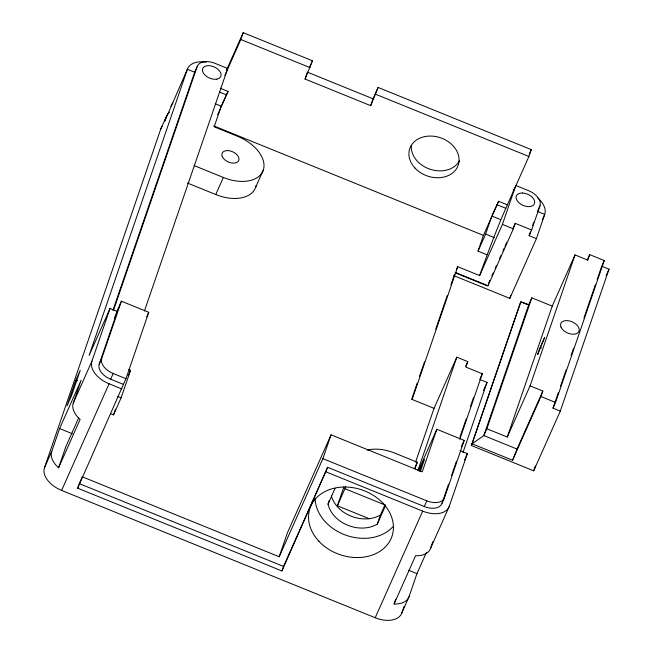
<?xml version="1.0" encoding="UTF-8"?>
<svg xmlns="http://www.w3.org/2000/svg" width="653" height="653" viewBox="0 0 653 653"><rect width="100%" height="100%" fill="white"/><g stroke="black" fill="none" stroke-linecap="round" stroke-linejoin="round"><path stroke-width="0.98" d="M426.466 552.307L416.965 573.652L409.105 596.548L401.824 612.898A23.639 14.488 24 0 1 375.222 617.746L61.619 490.411A23.639 14.488 24 0 1 44.453 467.793L160.777 129L166.352 116.487A23.639 14.488 24 0 1 169.494 112.161M75.675 380.577L67.03 405.758L71.585 395.514L80.229 370.333L75.675 380.577L77.707 380.65M166.352 116.487L164.752 121.148L187.37 69.283A23.639 14.488 24 0 1 206.201 62.223M51.734 451.443L59.594 428.548L81.119 380.209L73.258 403.105A23.639 14.488 24 0 0 80.115 419.438L58.59 467.777A23.639 14.488 24 0 1 51.734 451.443L44.453 467.793M73.258 403.105L91.926 361.158L110.006 308.51L117.303 311.473L99.223 364.121A15.754 9.656 24 0 0 110.667 379.197L123.425 384.38L77.674 488.199L281.941 570.983L327.643 467.295L424.279 506.532A15.754 9.656 24 0 0 442.008 503.3L444.538 497.61L464.185 440.383L436.841 429.282L418.402 470.682M58.59 467.777L65.814 446.725L78.646 417.912M112.953 310.216L194.659 72.246L197.19 66.557A15.754 9.656 24 0 1 214.927 63.325L227.685 68.508L144.427 310.999M113.426 310.518L197.19 66.557M99.223 364.121L101.754 358.432L121.401 301.204L148.753 312.305L125.964 378.691L123.425 384.38M77.674 488.199L78.931 484.542M224.901 75.291L240.826 39.515L243.185 32.65L312.469 60.786L305.049 79.021L370.684 105.68L378.111 87.437L531.264 149.619L528.906 156.491L507.389 204.83C497.015 227.938 488.215 251.748 479.62 275.582L457.737 266.693L456.292 269.942M110.888 413.814L113.516 414.884L115.467 409.202M113.516 414.884L121.107 397.824L130.543 370.349L128.788 369.639M220.175 88.212L228.052 91.412L221.245 106.186L214.168 126.788L237.512 136.265A35.458 21.729 24 0 1 263.257 170.188L255.658 187.256M305.049 79.021L307.408 72.157L373.043 98.807L370.684 105.68M281.941 570.983L283.516 566.404L79.242 483.62L82.278 476.796L279.198 556.756L287.377 532.946L331.055 434.841L422.222 471.858L436.841 429.282M279.198 556.756L322.876 458.651L331.055 434.841M310.877 506.002L312.444 501.422M385.515 505.667L377.287 524.147A30.724 24.243 19 0 1 328.018 504.149L329.275 500.484M369.361 518.768L337.413 505.797L343.911 486.869M337.413 505.797L345.666 486.844M411.602 399.383L417.218 383.025M419.528 376.291L424.483 361.86M435.714 329.145L447.281 295.474M450.913 284.888L454.545 274.309M457.737 266.693L412.149 399.465L434.033 408.345L415.594 462.055M377.287 524.147L380.43 514.997L384.952 504.826M486.787 254.703L478.037 251.144L483.44 235.398L498.631 201.279L507.389 204.83M478.037 251.144L485.628 234.084L491.823 216.045L500.573 219.604M414.949 468.976L417.259 462.251L394.649 453.068A35.458 21.729 24 0 0 367.321 450.129M513.862 189.337L513.234 191.166L514.319 188.725M417.928 470.438L456.822 357.167L467.76 361.607L465.875 367.1L482.281 373.761L459.818 439.191M479.62 275.582L502.41 224.395L515.772 185.476L528.53 190.66A15.754 9.656 24 0 1 539.974 205.744L531.64 230.003L529.11 235.692L536.407 238.655L509.813 298.372L453.868 275.656M420.361 471.507L424.564 459.255L419.21 471.286M455.255 272.856L487.383 285.9L488.028 285.712L513.348 228.836L515.233 223.342L531.64 230.003M409.105 596.548A23.639 14.488 24 0 1 394.077 604.001L395.718 599.217M459.965 437.069L466.234 418.826M470.519 406.337L473.482 397.693M529.11 235.692L530.391 231.962M532.636 225.424L533.599 222.624M401.824 612.898L404.142 606.147M509.813 298.372L510.777 295.572M442.008 503.3L448.578 484.159M451.533 475.539L456.471 461.181M462.977 452.513L487.04 382.413L479.751 379.45M536.407 238.655L544.733 214.388A23.639 14.488 24 0 0 537.876 198.055M394.077 604.001L415.569 555.727A23.639 14.488 24 0 0 430.588 548.275L432.882 541.598M430.588 548.275L449.297 506.263L467.377 453.615L460.079 450.652M587.21 260.147L589.675 254.613L604.262 260.531L601.731 266.22L609.02 269.183L560.29 411.112L533.705 470.821L471.344 445.509L520.082 303.58L520.841 301.874L528.775 304.641L531.811 297.817L552.234 306.11L507.275 437.045L486.852 428.752L531.811 297.817M528.775 304.641L483.816 435.584L472.103 443.803L471.344 445.509M539.639 348.702L537.599 354.644L544.708 337.323L539.639 348.702L541.459 347.796M507.275 437.045L530.065 385.866L575.024 254.923L587.79 260.106L589.675 254.613M527.428 304.551L520.841 301.874L472.103 443.803L512.581 460.234L540.945 396.542L542.831 391.041L530.065 385.866M560.29 411.112L553.001 408.149L558.266 392.804M560.568 386.094L566.167 369.786M571.106 355.403L573.416 348.694M583.945 318.003L595.471 284.439M597.12 279.647L601.397 267.183M553.001 408.149L555.532 402.46L604.262 260.531M533.705 470.821L535.354 466.03M512.581 460.234L517.005 449.052L542.831 391.041M110.006 308.51L89.118 355.428L187.37 69.283L194.659 72.246A15.754 9.656 24 0 1 195.427 70.744M116.487 312.24L121.401 301.204M114.43 317.913L117.303 311.473M226.73 69.618L243.185 32.65M217.661 114.757L228.052 91.412M110.667 379.197L113.198 373.508A15.754 9.656 24 0 1 101.754 358.432M61.619 490.411L109.092 383.776A23.639 14.488 24 0 1 91.926 361.158M146.705 316.909L148.753 312.305M128.143 375.736L130.543 370.349M187.452 183.036L215.768 194.529L223.359 177.469A35.458 21.729 24 0 0 263.257 170.188M309.742 66.908L312.469 60.786M373.043 98.807L378.111 87.437M283.516 566.404L327.643 467.295M328.018 504.149L335.013 488.436M492.215 215.172L498.631 201.279M529.208 154.239L531.264 149.619M488.607 283.141L489.84 280.382M491.889 275.778L493.113 273.019M495.162 268.424L496.394 265.665M499.667 258.302L500.9 255.543M502.949 250.94L504.173 248.181M504.989 246.344L506.63 242.663M512.776 228.86L515.233 223.342M434.033 408.345L456.822 357.167M414.859 467.638L417.259 462.251M465.72 366.194L467.76 361.607M537.803 210.617L539.974 205.744M542.268 219.93L544.733 214.388L537.443 211.425M480.11 378.642L482.281 373.761M424.279 506.532L426.809 500.851A15.754 9.656 24 0 0 444.538 497.61M375.222 617.746L422.703 511.111A23.639 14.488 24 0 0 449.297 506.263M483.359 390.682L487.04 382.413M461.32 446.823L464.185 440.383M464.512 460.055L467.377 453.615M486.852 428.752L483.816 435.584L517.005 449.052M552.234 306.11L575.024 254.923M606.155 275.615L609.02 269.183M240.826 39.515L310.11 67.651M375.753 94.301L528.906 156.491M219.31 91.967L226.305 94.807M496.892 204.675L505.642 208.225M215.123 103.696L221.245 106.186M502.41 224.395L513.348 228.836M485.628 234.084L494.386 237.643M213.809 125.915L483.44 235.398M194.104 165.584L223.359 177.469M455.206 272.383L488.028 285.712M540.945 396.542L555.532 402.46M113.198 373.508L125.964 378.691M322.876 458.651L426.809 500.851M109.092 383.776L121.858 388.959M326.067 471.874L422.703 511.111M117.605 396.395L121.107 397.824M345.013 488.73L385.409 505.136M59.594 428.548L72.352 433.731M408.754 570.322L416.965 573.652M160.777 129A23.639 14.488 24 0 1 162.124 126.486M170.906 106.251A23.639 14.488 24 0 1 172.874 103.003M380.43 514.997A30.724 24.243 19 0 1 331.398 495.913M256.147 185.411A35.458 21.729 24 0 1 215.768 194.529M392.731 526.889A43.335 34.193 19 0 1 345.241 534.954A43.335 34.193 19 0 1 315.13 498.141M459.679 160.45A25.606 20.202 19 0 1 430.76 169.453A25.606 20.202 19 0 1 411.333 145.521M216.837 79.144L214.633 79.291A9.852 6.032 24 0 1 202.659 68.777A9.852 6.032 24 0 1 218.037 69.373L219.612 71.055A9.852 6.032 24 0 1 216.837 79.144M522.531 193.01L520.335 193.157A9.852 6.032 24 0 0 517.551 201.246L519.127 202.92A9.852 6.032 24 0 0 534.505 203.524A9.852 6.032 24 0 0 522.531 193.01M318.868 541.231A43.335 34.193 19 0 0 391.098 538.57A43.335 34.193 19 0 0 342.988 487.056A43.335 34.193 19 0 0 318.868 541.231M415.022 168.099A25.606 20.202 19 0 0 457.704 166.523A25.606 20.202 19 0 0 429.274 136.077A25.606 20.202 19 0 0 415.022 168.099M222.265 156.549A9.06 5.551 24 0 0 236.794 162.45A9.06 5.551 24 0 0 232.239 151.602A9.06 5.551 24 0 0 222.265 156.549M560.992 327.08A9.852 6.032 24 0 0 576.779 333.495A9.852 6.032 24 0 0 571.832 321.7A9.852 6.032 24 0 0 560.992 327.08"/></g></svg>
